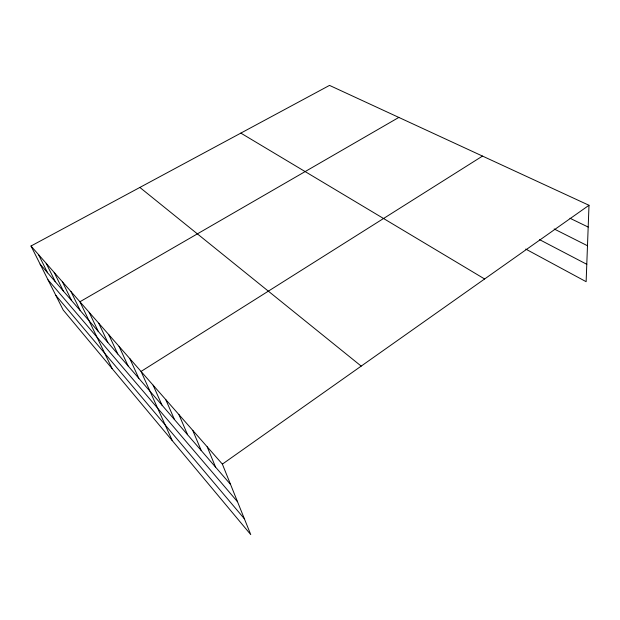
<?xml version="1.0" encoding="UTF-8"?>
<svg xmlns="http://www.w3.org/2000/svg" width="620" height="620" viewBox="0 0 620 620"><rect width="100%" height="100%" fill="white"/><g stroke="black" fill="none" stroke-linecap="round" stroke-linejoin="round"><path stroke-width="0.93" d="M31 246.016L222.379 464.124L250.744 534.603L63.209 310.047L31 246.016L329.514 85.397L589 205.282L586.132 281.689L525.729 249.07M222.379 464.124L589 205.282M482.515 156.077L141.058 371.442L172.275 440.642M398.838 117.42L79.918 301.769L112.104 368.59M569.974 218.248L588.186 227.06M554.156 228.966L587.481 245.745M539.578 239.646L586.784 264.306M240.839 133.114L484.615 278.977M139.864 187.442L361.204 366.11M40.114 264.143L230.562 484.46M47.98 279.767L237.514 501.743M55.823 295.368L244.373 518.777M38.463 254.518L47.601 272.8M46.182 263.322L55.335 281.744M54.173 272.428L63.333 290.997M62.45 281.86L71.61 300.576M71.021 291.632L80.189 310.496M89.148 312.286L98.285 331.437M98.727 323.206L107.849 342.496M108.694 334.56L117.777 353.981M119.048 346.363L128.092 365.916M129.828 358.647L138.826 378.332M153.125 385.198L161.983 405.116M165.734 399.567L174.499 419.6M178.924 414.594L187.573 434.721M192.727 430.334L201.244 450.546M207.196 446.818L215.559 467.1"/></g></svg>
